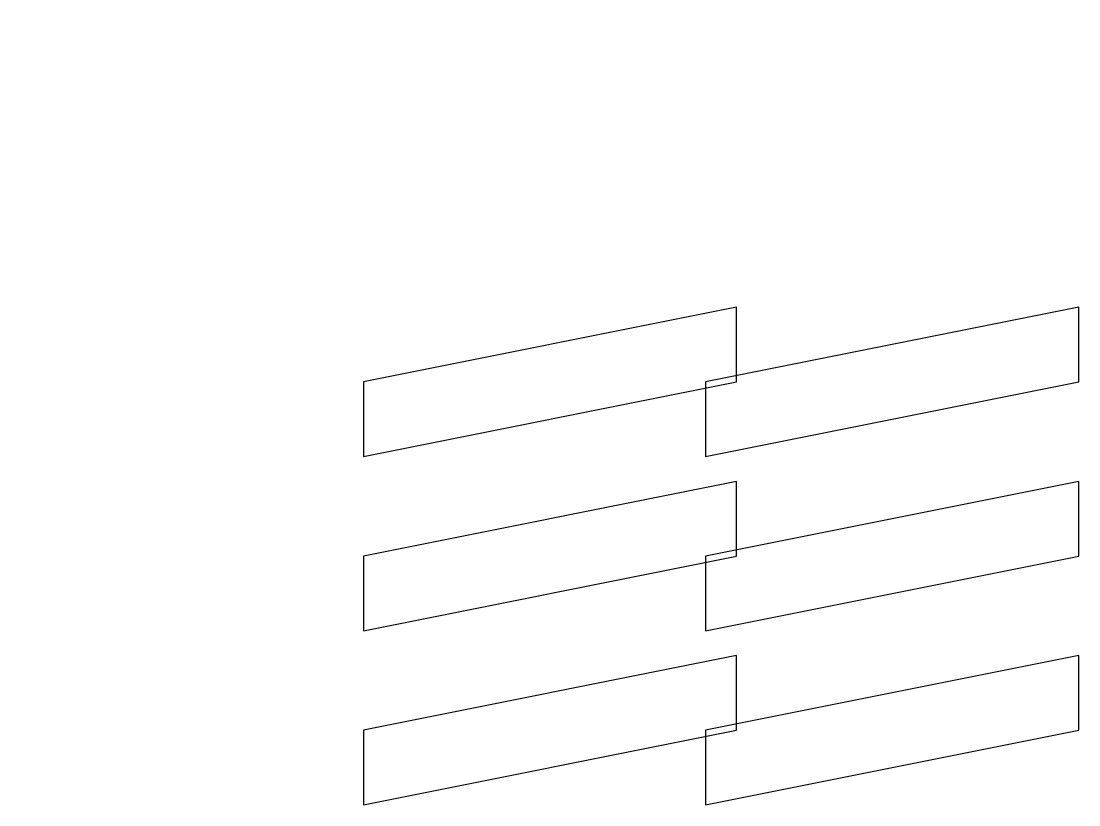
# Model space of a CAD drawing. Header units: millimetres. Extents: x -15 to 19, y -14.8 to 10.4.
import ezdxf

# ---------------------------------------------------------------- set-up
doc = ezdxf.new("R2010")
doc.units = ezdxf.units.MM

# ---------------------------------------------------------------- blocks, each defined once
blk = doc.blocks.new('B0', base_point=(1, -2, 3))
blk.add_3dface([(0, 0, 1), (3, 0, 2), (3, 4, 3), (0, 4, 2)])

msp = doc.modelspace()

# ---------------------------------------------------------------- block references
at = {"extrusion": (0, 3, 4), "xscale": 2, "yscale": 3, "zscale": 4, "rotation": 90, "row_count": 2, "column_count": 3, "row_spacing": 11, "column_spacing": 7}
msp.add_blockref('B0', (10, 20, 30), dxfattribs=at)

doc.saveas('drawing.dxf')
